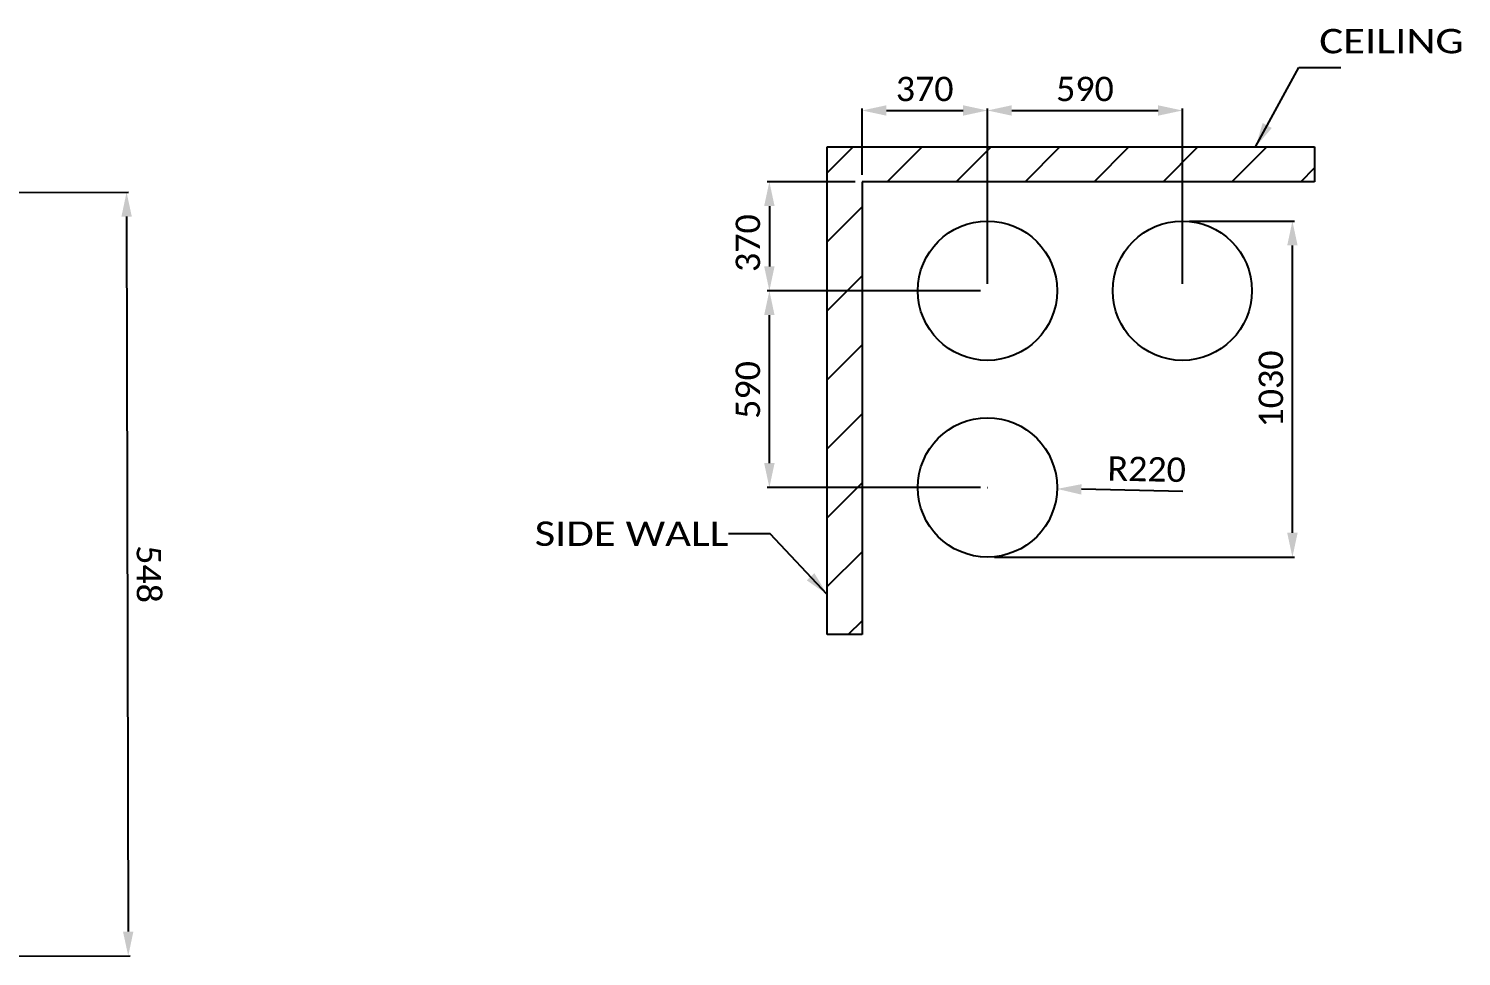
# Model space of a CAD drawing. Header units: millimetres. Extents: x 242 to 4341, y -255 to 3233.
# Drawn here: x 1023 to 2052, y 1520 to 2186 of the extents above; entities that cross this region are included whole.
import ezdxf
from ezdxf.enums import TextEntityAlignment as Align

# ---------------------------------------------------------------- set-up
doc = ezdxf.new("R2010")
doc.units = ezdxf.units.MM
doc.header["$LTSCALE"] = 115.5
doc.header["$PDMODE"] = 3
doc.header["$PDSIZE"] = 8
doc.layers.get('0').update_dxf_attribs({"linetype": 'CONTINUOUS'})
doc.layers.get('Defpoints').update_dxf_attribs({"linetype": 'CONTINUOUS'})
doc.styles.get("Standard").update_dxf_attribs({"font": 'calibri.ttf'})
doc.dimstyles.new('DIMSTYLE_1', dxfattribs={"dimtxt": 17.5, "dimasz": 17.5, "dimexe": 1.5, "dimexo": 1, "dimgap": 0.875, "dimtad": 1, "dimdec": 0, "dimdsep": 46, "dimtxsty": 'Standard', "dimblk": '_FILLED', "dimblk1": '_FILLED', "dimblk2": '_FILLED', "dimcen": 0.09, "dimazin": 2, "dimtp": 0.01, "dimtm": 0.01, "dimtfac": 1, "dimtdec": 0, "dimtofl": 0, "dimtmove": 0, "dimatfit": 3, "dimldrblk": '_FILLED', "dimfxl": 1, "dimtolj": 1, "dimarcsym": 0})
doc.dimstyles.new('DIMSTYLE_4', dxfattribs={"dimtxt": 17.5, "dimasz": 17.5, "dimexe": 1.5, "dimexo": 1, "dimgap": 0.875, "dimtad": 1, "dimlfac": 0.2, "dimdsep": 46, "dimtxsty": 'Standard', "dimblk": '_FILLED', "dimblk1": '_FILLED', "dimblk2": '_FILLED', "dimcen": 0.09, "dimazin": 2, "dimtp": 0.01, "dimtm": 0.01, "dimtfac": 1, "dimtofl": 0, "dimtmove": 0, "dimatfit": 3, "dimldrblk": '_FILLED', "dimfxl": 1, "dimtolj": 1, "dimarcsym": 0})
doc.dimstyles.new('DIMSTYLE_5', dxfattribs={"dimtxt": 17.5, "dimasz": 17.5, "dimexe": 1.5, "dimexo": 1, "dimgap": 0.875, "dimtad": 1, "dimlfac": 0.2, "dimdsep": 46, "dimtxsty": 'Standard', "dimblk": '_FILLED', "dimblk1": '_FILLED', "dimblk2": '_FILLED', "dimcen": 0.09, "dimazin": 2, "dimtp": 0.01, "dimtm": 0.01, "dimtfac": 1, "dimtofl": 0, "dimtmove": 0, "dimatfit": 3, "dimldrblk": '_FILLED', "dimfxl": 1, "dimtolj": 1, "dimarcsym": 0})
doc.dimstyles.get("Standard").update_dxf_attribs({"dimtxt": 17.5, "dimasz": 17.5, "dimexe": 1.5, "dimexo": 1, "dimtad": 1, "dimdsep": 46, "dimtxsty": 'Standard', "dimblk": '_FILLED', "dimblk1": '_FILLED', "dimblk2": '_FILLED', "dimcen": 0.09, "dimazin": 2, "dimtol": 1, "dimtp": 0.01, "dimtm": 0.01, "dimtfac": 1, "dimtofl": 0, "dimtmove": 0, "dimatfit": 3, "dimldrblk": '_FILLED', "dimfxl": 1, "dimtolj": 1, "dimarcsym": 0})

# ---------------------------------------------------------------- blocks, each defined once
blk = doc.blocks.new('_FILLED')
at = {"color": 0, "linetype": 'ByBlock'}
blk.add_solid([(0, 0), (-1, 0.214), (-1, -0.214)], dxfattribs=at)
blk = doc.blocks.new('*D383')
at = {"color": 0, "linetype": 'Continuous', "lineweight": -2}
for p, q in [((906.4, 2067.9), (1095.1, 2068.3)), ((1093.6, 2050.8), (1094.8, 1537.7)), ((944.6, 1519.9), (1096.3, 1520.3))]:
    blk.add_line(p, q, dxfattribs=at)
at = {"layer": 'Defpoints', "color": 0}
for p in [(905.4, 2067.9), (943.6, 1519.9), (1094.8, 1520.2)]:
    blk.add_point(p, dxfattribs=at)
at = {"color": 0, "linetype": 'ByBlock', "lineweight": -2, "xscale": 17.5, "yscale": 17.5, "zscale": 17.5}
for p, rotation in [((1093.6, 2068.3), 90.12743007367705), ((1094.8, 1520.2), 270.127430073677)]:
    blk.add_blockref('_FILLED', p, dxfattribs=dict(at, rotation=rotation))
at = {"color": 0, "insert": (1118.4, 1794.3), "char_height": 17.5, "attachment_point": 2, "rotation": 270.1274, "line_spacing_factor": 0.9}
blk.add_mtext('\\A1;{\\A1;548}', dxfattribs=at)
blk = doc.blocks.new('*D941')
at = {"color": 0, "linetype": 'Continuous'}
for p, q in [((1711.7, 1856.4), (1711.9, 1856.4)), ((1711.8, 1856.3), (1711.8, 1856.5))]:
    blk.add_line(p, q, dxfattribs=at)
at = {"color": 0, "linetype": 'Continuous', "lineweight": -2}
blk.add_line((1852.2, 1853.6), (1779.3, 1855.1), dxfattribs=at)
at = {"layer": 'Defpoints', "color": 0}
for p in [(1711.8, 1856.4), (1761.8, 1855.4)]:
    blk.add_point(p, dxfattribs=at)
at = {"color": 0, "linetype": 'ByBlock', "lineweight": -2, "xscale": 17.5, "yscale": 17.5, "zscale": 17.5, "rotation": 178.848379244138}
blk.add_blockref('_FILLED', (1761.8, 1855.4), dxfattribs=at)
at = {"color": 0, "insert": (1798.2, 1878.9), "char_height": 17.5, "attachment_point": 1, "rotation": 358.8484, "line_spacing_factor": 0.9}
blk.add_mtext('\\A1;R220', dxfattribs=at)
blk = doc.blocks.new('*D942')
at = {"color": 0, "linetype": 'Continuous', "lineweight": -2}
for p, q in [((1616.8, 2075.9), (1553.7, 2075.9)), ((1555.2, 2058.4), (1555.2, 2015.1)), ((1706.8, 1997.6), (1553.7, 1997.6))]:
    blk.add_line(p, q, dxfattribs=at)
at = {"layer": 'Defpoints', "color": 0}
for p in [(1617.8, 2075.9), (1555.2, 1997.6), (1707.8, 1997.6)]:
    blk.add_point(p, dxfattribs=at)
at = {"color": 0, "linetype": 'ByBlock', "lineweight": -2, "xscale": 17.5, "yscale": 17.5, "zscale": 17.5}
for p, rotation in [((1555.2, 2075.9), 90), ((1555.2, 1997.6), 270)]:
    blk.add_blockref('_FILLED', p, dxfattribs=dict(at, rotation=rotation))
at = {"color": 0, "insert": (1531, 2031.8), "char_height": 17.5, "attachment_point": 2, "rotation": 90, "line_spacing_factor": 0.9}
blk.add_mtext('\\A1;\\A1;370', dxfattribs=at)
blk = doc.blocks.new('*D943')
at = {"color": 0, "linetype": 'Continuous', "lineweight": -2}
for p, q in [((1711.8, 2002.6), (1711.8, 2128.5)), ((1729.3, 2127), (1834.3, 2127)), ((1851.8, 2002.6), (1851.8, 2128.5))]:
    blk.add_line(p, q, dxfattribs=at)
at = {"layer": 'Defpoints', "color": 0}
for p in [(1851.8, 2127), (1711.8, 2001.6), (1851.8, 2001.6)]:
    blk.add_point(p, dxfattribs=at)
at = {"color": 0, "linetype": 'ByBlock', "lineweight": -2, "xscale": 17.5, "yscale": 17.5, "zscale": 17.5, "rotation": 180}
blk.add_blockref('_FILLED', (1711.8, 2127), dxfattribs=at)
at = {"color": 0, "linetype": 'ByBlock', "lineweight": -2, "xscale": 17.5, "yscale": 17.5, "zscale": 17.5}
blk.add_blockref('_FILLED', (1851.8, 2127), dxfattribs=at)
at = {"color": 0, "insert": (1781.8, 2151.2), "char_height": 17.5, "attachment_point": 2, "line_spacing_factor": 0.9}
blk.add_mtext('\\A1;\\A1;590', dxfattribs=at)
blk = doc.blocks.new('*D944')
at = {"color": 0, "linetype": 'Continuous', "lineweight": -2}
for p, q in [((1621.8, 2080.9), (1621.8, 2128.5)), ((1639.3, 2127), (1694.3, 2127)), ((1711.8, 2002.6), (1711.8, 2128.5))]:
    blk.add_line(p, q, dxfattribs=at)
at = {"layer": 'Defpoints', "color": 0}
for p in [(1711.8, 2127), (1621.8, 2079.9), (1711.8, 2001.6)]:
    blk.add_point(p, dxfattribs=at)
at = {"color": 0, "linetype": 'ByBlock', "lineweight": -2, "xscale": 17.5, "yscale": 17.5, "zscale": 17.5, "rotation": 180}
blk.add_blockref('_FILLED', (1621.8, 2127), dxfattribs=at)
at = {"color": 0, "linetype": 'ByBlock', "lineweight": -2, "xscale": 17.5, "yscale": 17.5, "zscale": 17.5}
blk.add_blockref('_FILLED', (1711.8, 2127), dxfattribs=at)
at = {"color": 0, "insert": (1666.7, 2151.2), "char_height": 17.5, "attachment_point": 2, "line_spacing_factor": 0.9}
blk.add_mtext('\\A1;\\A1;370', dxfattribs=at)
blk = doc.blocks.new('*D945')
at = {"color": 0, "linetype": 'Continuous', "lineweight": -2}
for p, q in [((1706.8, 1997.6), (1553.7, 1997.6)), ((1555.2, 1873.9), (1555.2, 1980.1)), ((1706.8, 1856.4), (1553.7, 1856.4))]:
    blk.add_line(p, q, dxfattribs=at)
at = {"layer": 'Defpoints', "color": 0}
for p in [(1555.2, 1997.6), (1707.8, 1997.6), (1707.8, 1856.4)]:
    blk.add_point(p, dxfattribs=at)
at = {"color": 0, "linetype": 'ByBlock', "lineweight": -2, "xscale": 17.5, "yscale": 17.5, "zscale": 17.5}
for p, rotation in [((1555.2, 1997.6), 90), ((1555.2, 1856.4), 270)]:
    blk.add_blockref('_FILLED', p, dxfattribs=dict(at, rotation=rotation))
at = {"color": 0, "insert": (1531, 1926.4), "char_height": 17.5, "attachment_point": 2, "rotation": 90, "line_spacing_factor": 0.9}
blk.add_mtext('\\A1;\\A1;590', dxfattribs=at)
blk = doc.blocks.new('*D946')
at = {"color": 0, "linetype": 'Continuous', "lineweight": -2}
for p, q in [((1856.8, 2047.6), (1932.3, 2047.6)), ((1930.8, 1823.9), (1930.8, 2030.1)), ((1716.8, 1806.4), (1932.3, 1806.4))]:
    blk.add_line(p, q, dxfattribs=at)
at = {"layer": 'Defpoints', "color": 0}
for p in [(1855.8, 2047.6), (1930.8, 2047.6), (1715.8, 1806.4)]:
    blk.add_point(p, dxfattribs=at)
at = {"color": 0, "linetype": 'ByBlock', "lineweight": -2, "xscale": 17.5, "yscale": 17.5, "zscale": 17.5}
for p, rotation in [((1930.8, 2047.6), 90), ((1930.8, 1806.4), 270)]:
    blk.add_blockref('_FILLED', p, dxfattribs=dict(at, rotation=rotation))
at = {"color": 0, "insert": (1906.6, 1927.1), "char_height": 17.5, "attachment_point": 2, "rotation": 90, "line_spacing_factor": 0.9}
blk.add_mtext('\\A1;\\A1;1030', dxfattribs=at)

msp = doc.modelspace()

# ---------------------------------------------------------------- hatches: boundary and pattern name
h = msp.add_hatch()
h.set_pattern_fill('ANSI31', color=0, style=0, pattern_type=2)
h.set_pattern_definition([(45, (265.664, 1444.244), (-24.7525, 24.7525), [])])
h.paths.add_polyline_path([(1596.757, 1750.871), (1596.757, 2100.871), (1946.757, 2100.871), (1946.757, 2075.871), (1621.757, 2075.871), (1621.757, 1750.871)])

# ---------------------------------------------------------------- linework, layer by layer
at = {"color": 0, "linetype": 'Continuous'}
for p, q in [((1596.757, 2100.871), (1946.757, 2100.871)), ((1596.757, 1750.871), (1596.757, 2100.871)), ((1946.757, 2100.871), (1946.757, 2075.871)), ((1946.757, 2075.871), (1621.757, 2075.871)), ((1621.757, 2075.871), (1621.757, 1750.871)), ((1621.757, 1750.871), (1596.757, 1750.871))]:
    msp.add_line(p, q, dxfattribs=at)
for centre in [(1711.831, 1997.64), (1851.773, 1997.64), (1711.831, 1856.426)]:
    msp.add_circle(centre, 50, dxfattribs=at)

# ---------------------------------------------------------------- texts
for s, width, p, p2 in [('CEILING', 1.167433, (1950.087, 2168.017), (2053.793, 2168.017)), ('SIDE WALL', 1.15941, (1386.703, 1814.493), (1525.749, 1814.493))]:
    msp.add_text(s, height=17.5, dxfattribs=dict(at, width=width)).set_placement(p, p2, align=Align.FIT)

# ---------------------------------------------------------------- dimensions: what is measured, and where the dimension line sits
for base, p1, p2, text, picture, middle in [((1711.831, 2127.018), (1621.757, 2079.871), (1711.831, 2001.64), '\\A1;370', '*D944', (1666.71, 2127.018)), ((1851.773, 2127.018), (1711.831, 2001.64), (1851.773, 2001.64), '\\A1;590', '*D943', (1781.821, 2127.018))]:
    dim = msp.add_linear_dim(base=base, p1=p1, p2=p2, text=text, dimstyle='DIMSTYLE_5', override={"dimtxsty": 'Standard'}, dxfattribs=at)
    dim.commit()
    dim.dimension.update_dxf_attribs({"geometry": picture, "text_midpoint": middle, "dimtype": 160})
for base, p1, p2, angle, text, dimstyle, picture, middle in [((1094.825, 1520.247), (905.388, 2067.878), (943.596, 1519.911), 270.12743, '{\\A1;<>}', 'DIMSTYLE_1', '*D383', (1094.215, 1794.272)), ((1555.197, 1997.64), (1617.757, 2075.871), (1707.831, 1997.64), 270, '\\A1;370', 'DIMSTYLE_5', '*D942', (1555.197, 2031.824)), ((1930.782, 2047.64), (1715.831, 1806.426), (1855.773, 2047.64), 90, '\\A1;1030', 'DIMSTYLE_5', '*D946', (1930.782, 1927.085)), ((1555.197, 1997.64), (1707.831, 1856.426), (1707.831, 1997.64), 90, '\\A1;590', 'DIMSTYLE_5', '*D945', (1555.197, 1926.405))]:
    dim = msp.add_linear_dim(base=base, p1=p1, p2=p2, angle=angle, text=text, dimstyle=dimstyle, override={"dimtxsty": 'Standard'}, dxfattribs=at)
    dim.commit()
    dim.dimension.update_dxf_attribs({"geometry": picture, "text_midpoint": middle, "dimtype": 160})
dim = msp.add_radius_dim(center=(1711.831, 1856.426), mpoint=(1761.821, 1855.421), text='R220', dimstyle='DIMSTYLE_4', override={"dimpost": '<>', "dimtxsty": 'Standard'}, dxfattribs=at)
dim.commit()
dim.dimension.update_dxf_attribs({"geometry": '*D941', "text_midpoint": (1824.744, 1866.7)})

# ---------------------------------------------------------------- leaders
for points in [[(1904.318, 2100.871), (1935.495, 2157.83), (1965.495, 2157.83)], [(1596.757, 1779.588), (1555.749, 1823.243), (1525.749, 1823.243)]]:
    msp.add_leader(points, dimstyle='Standard', override={"dimtad": 0}, dxfattribs=at)

doc.saveas('drawing.dxf')
